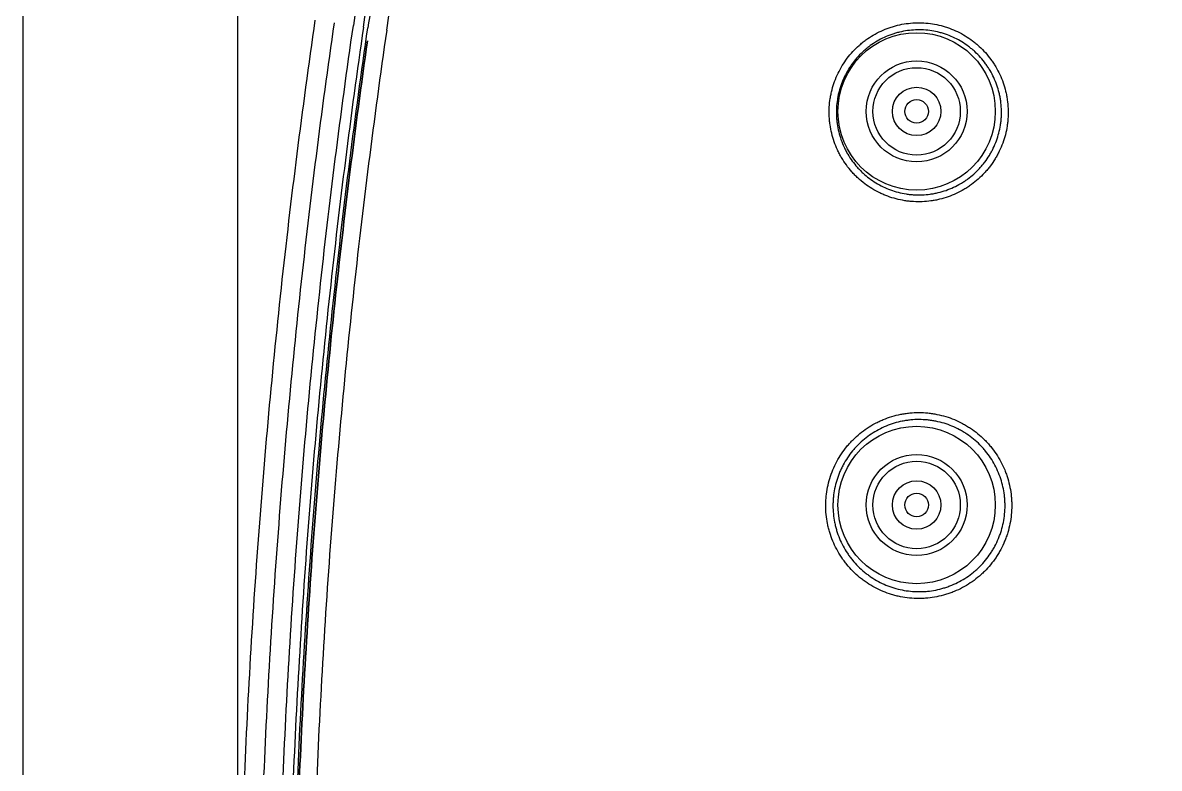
# Model space of a CAD drawing. Extents: x 60870 to 61464, y -29263 to -28843.
# Drawn here: x 60935.5 to 60993.2, y -29092.8 to -29054.9 of the extents above; entities that cross this region are included whole.
import ezdxf

# ---------------------------------------------------------------- set-up
doc = ezdxf.new("R2010")
doc.units = 0
doc.header["$LTSCALE"] = 7
doc.header["$MEASUREMENT"] = 0
doc.linetypes.add('CENTER', pattern=[2, 1.25, -0.25, 0.25, -0.25])
for name, color, linetype in [('08_ALL_FEATURES', 7, 'CONTINUOUS'), ('1', 1, 'CENTER'), ('DIM', 2, 'CONTINUOUS')]:
    doc.layers.add(name, color=color, linetype=linetype)

msp = doc.modelspace()

# ---------------------------------------------------------------- linework, layer by layer
at = {"layer": '08_ALL_FEATURES', "color": 7, "linetype": 'Continuous'}
for centre, radius in [((60980.916, -29059.39), 4), ((60980.916, -29059.39), 2.565), ((60980.916, -29059.39), 2.221), ((60980.916, -29059.39), 1.23), ((60980.916, -29059.39), 0.6), ((60980.916, -29079.389), 4), ((60980.916, -29079.389), 2.565), ((60980.916, -29079.389), 2.221), ((60980.916, -29079.389), 1.23), ((60980.916, -29079.389), 0.6)]:
    msp.add_circle(centre, radius, dxfattribs=at)
for points, knots in [([(60997.319, -29013.912), (60995.931, -29013.986), (60994.557, -29014.119), (60991.834, -29014.501), (60989.138, -29014.998), (60986.493, -29015.723), (60984.528, -29016.353), (60983.877, -29016.578), (60982.904, -29016.937), (60982.419, -29017.122), (60981.936, -29017.315), (60981.615, -29017.446), (60981.454, -29017.512), (60980.013, -29018.115), (60978.765, -29018.703), (60976.331, -29019.979), (60975.146, -29020.667), (60972.836, -29022.142), (60971.713, -29022.929), (60970.074, -29024.185), (60969.536, -29024.616), (60968.741, -29025.282), (60968.412, -29025.564), (60968.086, -29025.85), (60967.956, -29025.965), (60967.891, -29026.023), (60967.697, -29026.197), (60967.568, -29026.313), (60966.416, -29027.366), (60965.439, -29028.339), (60963.578, -29030.36), (60962.694, -29031.407), (60961.016, -29033.574), (60960.223, -29034.694), (60959.103, -29036.429), (60958.741, -29037.017), (60958.216, -29037.913), (60958.044, -29038.214), (60957.832, -29038.593), (60957.79, -29038.669), (60957.706, -29038.821), (60957.582, -29039.05), (60957.459, -29039.279), (60956.73, -29040.656), (60956.139, -29041.9), (60955.069, -29044.425), (60954.589, -29045.706), (60953.741, -29048.306), (60953.372, -29049.624), (60952.745, -29052.299), (60952.488, -29053.655), (60952.289, -29055.03)], [0, 0, 0, 0, 0.0625, 0.0625, 0.125, 0.1875, 0.1875, 0.21875, 0.21875, 0.234375, 0.242188, 0.242188, 0.25, 0.25, 0.3125, 0.3125, 0.375, 0.375, 0.4375, 0.4375, 0.46875, 0.46875, 0.484375, 0.488281, 0.488281, 0.492188, 0.492188, 0.5, 0.5, 0.5625, 0.5625, 0.625, 0.625, 0.6875, 0.6875, 0.71875, 0.71875, 0.734375, 0.734375, 0.738281, 0.738281, 0.742187, 0.75, 0.75, 0.8125, 0.8125, 0.875, 0.875, 0.9375, 0.9375, 1, 1, 1, 1]), ([(60952.799, -29055.107), (60952.996, -29053.746), (60953.251, -29052.405), (60953.871, -29049.758), (60954.236, -29048.454), (60955.075, -29045.882), (60955.55, -29044.614), (60956.609, -29042.116), (60957.193, -29040.885), (60957.915, -29039.522), (60958.036, -29039.295), (60958.16, -29039.069), (60958.243, -29038.918), (60958.284, -29038.843), (60958.493, -29038.468), (60958.664, -29038.17), (60959.183, -29037.284), (60959.541, -29036.702), (60960.65, -29034.985), (60961.435, -29033.876), (60963.095, -29031.732), (60963.97, -29030.696), (60965.812, -29028.697), (60966.778, -29027.734), (60967.918, -29026.692), (60968.045, -29026.577), (60968.237, -29026.405), (60968.301, -29026.348), (60968.43, -29026.234), (60968.753, -29025.951), (60969.078, -29025.672), (60969.865, -29025.013), (60970.398, -29024.587), (60972.019, -29023.344), (60973.131, -29022.565), (60975.416, -29021.106), (60976.589, -29020.425), (60978.997, -29019.162), (60980.232, -29018.581), (60981.658, -29017.983), (60981.817, -29017.918), (60982.135, -29017.788), (60982.613, -29017.597), (60983.093, -29017.414), (60984.055, -29017.059), (60984.7, -29016.837), (60986.643, -29016.213), (60989.261, -29015.496), (60991.929, -29015.004), (60994.623, -29014.627), (60995.983, -29014.495), (60997.356, -29014.422)], [0, 0, 0, 0, 0.0625, 0.0625, 0.125, 0.125, 0.1875, 0.1875, 0.25, 0.25, 0.257812, 0.261719, 0.261719, 0.265625, 0.265625, 0.28125, 0.28125, 0.3125, 0.3125, 0.375, 0.375, 0.4375, 0.4375, 0.5, 0.5, 0.507813, 0.507813, 0.511719, 0.511719, 0.515625, 0.53125, 0.53125, 0.5625, 0.5625, 0.625, 0.625, 0.6875, 0.6875, 0.75, 0.75, 0.757813, 0.757813, 0.765625, 0.78125, 0.78125, 0.8125, 0.8125, 0.875, 0.9375, 0.9375, 1, 1, 1, 1]), ([(60997.367, -29014.65), (60996.001, -29014.723), (60994.648, -29014.854), (60991.967, -29015.23), (60989.311, -29015.719), (60986.706, -29016.433), (60984.772, -29017.054), (60984.13, -29017.275), (60983.173, -29017.628), (60982.695, -29017.81), (60982.219, -29018), (60981.903, -29018.129), (60981.745, -29018.194), (60980.326, -29018.788), (60979.097, -29019.367), (60976.7, -29020.624), (60975.532, -29021.301), (60973.258, -29022.754), (60972.152, -29023.529), (60970.538, -29024.766), (60970.008, -29025.19), (60969.225, -29025.846), (60968.901, -29026.123), (60968.58, -29026.406), (60968.452, -29026.519), (60968.388, -29026.576), (60968.197, -29026.747), (60968.07, -29026.861), (60966.936, -29027.898), (60965.974, -29028.856), (60964.142, -29030.846), (60963.27, -29031.877), (60961.618, -29034.011), (60960.837, -29035.114), (60959.734, -29036.823), (60959.378, -29037.402), (60958.861, -29038.284), (60958.691, -29038.58), (60958.483, -29038.954), (60958.442, -29039.029), (60958.359, -29039.178), (60958.236, -29039.403), (60958.115, -29039.629), (60957.397, -29040.986), (60956.815, -29042.21), (60955.762, -29044.697), (60955.29, -29045.958), (60954.454, -29048.518), (60954.091, -29049.817), (60953.474, -29052.45), (60953.221, -29053.786), (60953.024, -29055.14)], [0, 0, 0, 0, 0.0625, 0.0625, 0.125, 0.1875, 0.1875, 0.21875, 0.21875, 0.234375, 0.242188, 0.242188, 0.25, 0.25, 0.3125, 0.3125, 0.375, 0.375, 0.4375, 0.4375, 0.46875, 0.46875, 0.484375, 0.488281, 0.488281, 0.492188, 0.492188, 0.5, 0.5, 0.5625, 0.5625, 0.625, 0.625, 0.6875, 0.6875, 0.71875, 0.71875, 0.734375, 0.734375, 0.738281, 0.738281, 0.742188, 0.75, 0.75, 0.8125, 0.8125, 0.875, 0.875, 0.9375, 0.9375, 1, 1, 1, 1]), ([(60953.981, -29055.271), (60954.173, -29053.945), (60954.421, -29052.637), (60955.025, -29050.059), (60955.381, -29048.788), (60956.199, -29046.281), (60956.661, -29045.046), (60957.693, -29042.611), (60958.263, -29041.412), (60958.966, -29040.084), (60959.084, -29039.863), (60959.204, -29039.643), (60959.285, -29039.496), (60959.326, -29039.423), (60959.53, -29039.057), (60959.695, -29038.767), (60960.202, -29037.903), (60960.551, -29037.336), (60961.631, -29035.663), (60962.395, -29034.583), (60964.013, -29032.494), (60964.866, -29031.484), (60966.66, -29029.536), (60967.602, -29028.598), (60968.713, -29027.583), (60968.837, -29027.471), (60969.024, -29027.303), (60969.087, -29027.248), (60969.212, -29027.137), (60969.526, -29026.86), (60969.843, -29026.589), (60970.61, -29025.947), (60971.129, -29025.531), (60972.709, -29024.32), (60973.792, -29023.561), (60976.019, -29022.139), (60977.162, -29021.476), (60979.509, -29020.246), (60980.712, -29019.679), (60982.101, -29019.097), (60982.256, -29019.033), (60982.566, -29018.907), (60983.032, -29018.721), (60983.499, -29018.542), (60984.437, -29018.196), (60985.065, -29017.98), (60986.959, -29017.372), (60989.51, -29016.673), (60992.11, -29016.194), (60994.735, -29015.826), (60996.059, -29015.698), (60997.397, -29015.626)], [0, 0, 0, 0, 0.0625, 0.0625, 0.125, 0.125, 0.1875, 0.1875, 0.25, 0.25, 0.257812, 0.261719, 0.261719, 0.265625, 0.265625, 0.28125, 0.28125, 0.3125, 0.3125, 0.375, 0.375, 0.4375, 0.4375, 0.5, 0.5, 0.507813, 0.507813, 0.511719, 0.511719, 0.515625, 0.53125, 0.53125, 0.5625, 0.5625, 0.625, 0.625, 0.6875, 0.6875, 0.75, 0.75, 0.757813, 0.757813, 0.765625, 0.78125, 0.78125, 0.8125, 0.8125, 0.875, 0.9375, 0.9375, 1, 1, 1, 1]), ([(60950.353, -29164.023), (60949.697, -29159.493), (60948.549, -29150.423), (60947.32, -29136.782), (60946.581, -29123.106), (60946.416, -29113.965), (60946.416, -29104.812), (60946.581, -29095.671), (60947.32, -29081.994), (60948.549, -29068.353), (60949.697, -29059.283), (60950.353, -29054.754)], [0, 0, 0, 0, 0.125, 0.25, 0.375, 0.5, 0.5, 0.625, 0.75, 0.875, 1, 1, 1, 1]), ([(60951.309, -29054.885), (60950.655, -29059.403), (60949.51, -29068.452), (60948.283, -29082.06), (60947.546, -29095.703), (60947.381, -29104.823), (60947.381, -29113.954), (60947.546, -29123.073), (60948.283, -29136.717), (60949.51, -29150.325), (60950.655, -29159.374), (60951.309, -29163.892)], [0, 0, 0, 0, 0.125, 0.25, 0.375, 0.5, 0.5, 0.625, 0.75, 0.875, 1, 1, 1, 1]), ([(60952.289, -29163.747), (60951.636, -29159.24), (60950.494, -29150.216), (60949.271, -29136.644), (60948.535, -29123.037), (60948.371, -29113.942), (60948.371, -29104.835), (60948.535, -29095.74), (60949.271, -29082.133), (60950.494, -29068.561), (60951.636, -29059.536), (60952.289, -29055.03)], [0, 0, 0, 0, 0.125, 0.25, 0.375, 0.5, 0.5, 0.625, 0.75, 0.875, 1, 1, 1, 1]), ([(60952.799, -29055.107), (60952.147, -29059.607), (60951.007, -29068.619), (60949.785, -29082.171), (60949.051, -29095.759), (60948.887, -29104.841), (60948.887, -29113.935), (60949.051, -29123.017), (60949.785, -29136.605), (60951.007, -29150.158), (60952.147, -29159.169), (60952.799, -29163.669)], [0, 0, 0, 0, 0.125, 0.25, 0.375, 0.5, 0.5, 0.625, 0.75, 0.875, 1, 1, 1, 1]), ([(60953.024, -29163.637), (60952.369, -29159.116), (60951.798, -29154.595), (60950.82, -29145.554), (60950.007, -29136.512), (60949.277, -29122.95), (60949.034, -29109.388), (60949.277, -29095.826), (60950.007, -29082.264), (60950.82, -29073.223), (60951.798, -29064.181), (60952.369, -29059.661), (60953.024, -29055.14)], [0, 0, 0, 0, 0.125, 0.125, 0.25, 0.375, 0.5, 0.625, 0.75, 0.875, 0.875, 1, 1, 1, 1]), ([(60953.981, -29055.271), (60953.328, -29059.781), (60952.758, -29064.29), (60951.782, -29073.31), (60950.971, -29082.33), (60950.242, -29095.859), (60950, -29109.388), (60950.242, -29122.918), (60950.971, -29136.447), (60951.782, -29145.467), (60952.758, -29154.486), (60953.328, -29158.996), (60953.981, -29163.506)], [0, 0, 0, 0, 0.125, 0.125, 0.25, 0.375, 0.5, 0.625, 0.75, 0.875, 0.875, 1, 1, 1, 1]), ([(60977.137, -29057.063), (60977.059, -29057.191), (60976.987, -29057.322), (60976.858, -29057.59), (60976.742, -29057.863), (60976.653, -29058.147), (60976.597, -29058.364), (60976.58, -29058.438), (60976.549, -29058.584), (60976.536, -29058.658), (60976.502, -29058.878), (60976.47, -29059.173), (60976.468, -29059.47), (60976.477, -29059.693), (60976.482, -29059.767), (60976.492, -29059.879), (60976.496, -29059.917), (60976.504, -29059.991), (60976.509, -29060.028), (60976.535, -29060.214), (60976.563, -29060.36), (60976.633, -29060.648), (60976.675, -29060.79), (60976.772, -29061.07), (60976.828, -29061.208), (60976.907, -29061.378), (60976.923, -29061.412), (60976.956, -29061.479), (60977.007, -29061.58), (60977.062, -29061.677), (60977.175, -29061.869), (60977.337, -29062.117), (60977.524, -29062.348), (60977.672, -29062.515), (60977.724, -29062.57), (60977.802, -29062.65), (60977.829, -29062.676), (60977.883, -29062.728), (60977.91, -29062.754), (60978.047, -29062.88), (60978.276, -29063.071), (60978.521, -29063.237), (60978.774, -29063.392), (60978.905, -29063.464), (60979.107, -29063.562), (60979.176, -29063.593), (60979.313, -29063.651), (60979.382, -29063.678), (60979.591, -29063.755), (60979.874, -29063.843), (60980.165, -29063.904), (60980.349, -29063.933), (60980.386, -29063.939), (60980.46, -29063.948), (60980.498, -29063.953), (60980.61, -29063.965), (60980.684, -29063.971), (60980.907, -29063.984), (60981.204, -29063.986), (60981.499, -29063.96), (60981.72, -29063.93), (60981.794, -29063.917), (60981.904, -29063.897), (60981.94, -29063.889), (60982.014, -29063.874), (60982.05, -29063.865), (60982.233, -29063.821), (60982.376, -29063.779), (60982.656, -29063.682), (60982.931, -29063.571), (60983.194, -29063.433), (60983.355, -29063.339), (60983.387, -29063.319), (60983.451, -29063.28), (60983.483, -29063.26), (60983.577, -29063.198), (60983.638, -29063.155), (60983.819, -29063.024), (60984.051, -29062.837), (60984.263, -29062.629), (60984.39, -29062.492), (60984.415, -29062.464), (60984.464, -29062.407), (60984.489, -29062.379), (60984.561, -29062.292), (60984.607, -29062.234), (60984.742, -29062.055), (60984.826, -29061.931), (60984.943, -29061.74), (60984.999, -29061.643), (60985.051, -29061.544), (60985.086, -29061.477), (60985.102, -29061.443), (60985.184, -29061.274), (60985.242, -29061.137), (60985.344, -29060.858), (60985.432, -29060.575), (60985.492, -29060.284), (60985.521, -29060.099), (60985.526, -29060.062), (60985.536, -29059.988), (60985.54, -29059.951), (60985.552, -29059.839), (60985.558, -29059.764), (60985.571, -29059.541), (60985.573, -29059.245), (60985.546, -29058.949), (60985.515, -29058.728), (60985.503, -29058.655), (60985.474, -29058.508), (60985.458, -29058.434), (60985.405, -29058.216), (60985.363, -29058.073), (60985.265, -29057.793), (60985.209, -29057.656), (60985.085, -29057.387), (60985.015, -29057.255), (60984.92, -29057.094), (60984.901, -29057.062), (60984.861, -29056.998), (60984.801, -29056.904), (60984.737, -29056.812), (60984.605, -29056.632), (60984.419, -29056.401), (60984.211, -29056.19), (60984.046, -29056.038), (60983.99, -29055.989), (60983.904, -29055.917), (60983.875, -29055.893), (60983.816, -29055.847), (60983.786, -29055.824), (60983.637, -29055.712), (60983.391, -29055.545), (60983.131, -29055.403), (60982.864, -29055.274), (60982.726, -29055.216), (60982.55, -29055.151), (60982.515, -29055.139), (60982.444, -29055.115), (60982.337, -29055.08), (60982.23, -29055.05), (60982.014, -29054.994), (60981.724, -29054.934), (60981.429, -29054.902), (60981.205, -29054.889), (60981.131, -29054.887), (60981.018, -29054.886), (60980.981, -29054.886), (60980.906, -29054.887), (60980.868, -29054.888), (60980.682, -29054.896), (60980.386, -29054.923), (60980.095, -29054.978), (60979.879, -29055.03), (60979.807, -29055.05), (60979.699, -29055.081), (60979.664, -29055.092), (60979.592, -29055.115), (60979.557, -29055.127), (60979.379, -29055.189), (60979.241, -29055.245), (60978.972, -29055.37), (60978.709, -29055.507), (60978.461, -29055.67), (60978.31, -29055.78), (60978.28, -29055.802), (60978.22, -29055.848), (60978.191, -29055.871), (60978.103, -29055.942), (60978.046, -29055.99), (60977.879, -29056.139), (60977.668, -29056.347), (60977.478, -29056.574), (60977.299, -29056.811), (60977.215, -29056.934), (60977.137, -29057.063)], [0, 0, 0, 0, 0.015625, 0.015625, 0.03125, 0.046875, 0.046875, 0.054687, 0.054687, 0.0625, 0.0625, 0.078125, 0.09375, 0.09375, 0.101562, 0.101562, 0.105469, 0.105469, 0.109375, 0.109375, 0.125, 0.125, 0.140625, 0.140625, 0.15625, 0.15625, 0.160156, 0.160156, 0.164062, 0.171875, 0.171875, 0.1875, 0.203125, 0.203125, 0.210937, 0.210937, 0.214844, 0.214844, 0.21875, 0.21875, 0.234375, 0.25, 0.25, 0.265625, 0.265625, 0.273437, 0.273437, 0.28125, 0.28125, 0.296875, 0.3125, 0.3125, 0.316406, 0.316406, 0.320312, 0.320312, 0.328125, 0.328125, 0.34375, 0.359375, 0.359375, 0.367187, 0.367187, 0.371094, 0.371094, 0.375, 0.375, 0.390625, 0.390625, 0.40625, 0.421875, 0.421875, 0.425781, 0.425781, 0.429687, 0.429687, 0.4375, 0.4375, 0.453125, 0.46875, 0.46875, 0.472656, 0.472656, 0.476562, 0.476562, 0.484375, 0.484375, 0.5, 0.5, 0.507812, 0.511719, 0.511719, 0.515625, 0.515625, 0.53125, 0.53125, 0.546875, 0.5625, 0.5625, 0.566406, 0.566406, 0.570312, 0.570312, 0.578125, 0.578125, 0.59375, 0.609375, 0.609375, 0.617187, 0.617187, 0.625, 0.625, 0.640625, 0.640625, 0.65625, 0.65625, 0.671875, 0.671875, 0.675781, 0.675781, 0.679687, 0.6875, 0.6875, 0.703125, 0.71875, 0.71875, 0.726562, 0.726562, 0.730469, 0.730469, 0.734375, 0.734375, 0.75, 0.765625, 0.765625, 0.78125, 0.78125, 0.785156, 0.785156, 0.789062, 0.796875, 0.796875, 0.8125, 0.828125, 0.828125, 0.835938, 0.835938, 0.839844, 0.839844, 0.84375, 0.84375, 0.859375, 0.875, 0.875, 0.882812, 0.882812, 0.886719, 0.886719, 0.890625, 0.890625, 0.90625, 0.90625, 0.921875, 0.9375, 0.9375, 0.941406, 0.941406, 0.945312, 0.945312, 0.953125, 0.953125, 0.96875, 0.984375, 0.984375, 1, 1, 1, 1]), ([(60977.451, -29057.254), (60977.469, -29057.224), (60977.488, -29057.195), (60977.525, -29057.137), (60977.582, -29057.05), (60977.643, -29056.967), (60977.767, -29056.803), (60977.942, -29056.593), (60978.137, -29056.401), (60978.291, -29056.263), (60978.343, -29056.219), (60978.424, -29056.154), (60978.451, -29056.132), (60978.506, -29056.09), (60978.534, -29056.07), (60978.673, -29055.968), (60978.902, -29055.818), (60979.144, -29055.691), (60979.393, -29055.576), (60979.52, -29055.525), (60979.717, -29055.456), (60979.782, -29055.435), (60979.914, -29055.396), (60979.981, -29055.379), (60980.18, -29055.33), (60980.449, -29055.279), (60980.722, -29055.255), (60980.893, -29055.248), (60980.928, -29055.247), (60980.997, -29055.245), (60981.032, -29055.245), (60981.135, -29055.246), (60981.204, -29055.248), (60981.41, -29055.26), (60981.682, -29055.29), (60981.95, -29055.345), (60982.149, -29055.396), (60982.248, -29055.425), (60982.346, -29055.457), (60982.412, -29055.479), (60982.444, -29055.49), (60982.607, -29055.55), (60982.733, -29055.604), (60982.98, -29055.722), (60983.219, -29055.853), (60983.446, -29056.007), (60983.584, -29056.111), (60983.611, -29056.132), (60983.665, -29056.175), (60983.692, -29056.197), (60983.772, -29056.263), (60983.824, -29056.308), (60983.975, -29056.448), (60984.167, -29056.643), (60984.339, -29056.855), (60984.46, -29057.021), (60984.5, -29057.078), (60984.575, -29057.193), (60984.612, -29057.252), (60984.717, -29057.43), (60984.781, -29057.552), (60984.896, -29057.8), (60984.948, -29057.926), (60985.038, -29058.185), (60985.077, -29058.316), (60985.118, -29058.484), (60985.125, -29058.518), (60985.14, -29058.585), (60985.161, -29058.687), (60985.178, -29058.789), (60985.206, -29058.992), (60985.231, -29059.265), (60985.229, -29059.538), (60985.218, -29059.744), (60985.212, -29059.813), (60985.201, -29059.916), (60985.197, -29059.95), (60985.188, -29060.019), (60985.184, -29060.053), (60985.157, -29060.223), (60985.101, -29060.492), (60985.02, -29060.753), (60984.926, -29061.01), (60984.873, -29061.136), (60984.798, -29061.292), (60984.782, -29061.323), (60984.751, -29061.385), (60984.702, -29061.476), (60984.651, -29061.566), (60984.543, -29061.742), (60984.466, -29061.856), (60984.341, -29062.021), (60984.298, -29062.075), (60984.232, -29062.155), (60984.209, -29062.181), (60984.164, -29062.233), (60984.048, -29062.361), (60983.828, -29062.578), (60983.615, -29062.75), (60983.448, -29062.871), (60983.391, -29062.91), (60983.305, -29062.967), (60983.275, -29062.986), (60983.217, -29063.022), (60983.187, -29063.04), (60983.038, -29063.127), (60982.795, -29063.254), (60982.542, -29063.357), (60982.284, -29063.446), (60982.152, -29063.485), (60981.984, -29063.526), (60981.95, -29063.533), (60981.882, -29063.548), (60981.781, -29063.569), (60981.679, -29063.585), (60981.476, -29063.613), (60981.203, -29063.638), (60980.93, -29063.636), (60980.724, -29063.624), (60980.655, -29063.618), (60980.552, -29063.607), (60980.518, -29063.603), (60980.449, -29063.594), (60980.415, -29063.589), (60980.245, -29063.562), (60979.977, -29063.506), (60979.716, -29063.425), (60979.459, -29063.33), (60979.333, -29063.277), (60979.083, -29063.156), (60978.962, -29063.09), (60978.729, -29062.948), (60978.503, -29062.794), (60978.292, -29062.619), (60978.166, -29062.502), (60978.141, -29062.478), (60978.091, -29062.43), (60978.067, -29062.406), (60977.994, -29062.332), (60977.947, -29062.282), (60977.809, -29062.128), (60977.638, -29061.915), (60977.487, -29061.686), (60977.383, -29061.509), (60977.333, -29061.419), (60977.286, -29061.327), (60977.255, -29061.265), (60977.24, -29061.234), (60977.168, -29061.077), (60977.116, -29060.95), (60977.026, -29060.691), (60976.949, -29060.429), (60976.897, -29060.16), (60976.873, -29059.989), (60976.869, -29059.955), (60976.861, -29059.886), (60976.857, -29059.852), (60976.848, -29059.749), (60976.843, -29059.68), (60976.835, -29059.474), (60976.837, -29059.2), (60976.866, -29058.928), (60976.898, -29058.725), (60976.91, -29058.657), (60976.938, -29058.522), (60976.954, -29058.454), (60977.005, -29058.254), (60977.087, -29057.992), (60977.194, -29057.74), (60977.313, -29057.493), (60977.379, -29057.372), (60977.451, -29057.254)], [0, 0, 0, 0, 0.003906, 0.003906, 0.007812, 0.015625, 0.015625, 0.03125, 0.046875, 0.046875, 0.054687, 0.054687, 0.058594, 0.058594, 0.0625, 0.0625, 0.078125, 0.09375, 0.09375, 0.109375, 0.109375, 0.117187, 0.117187, 0.125, 0.125, 0.140625, 0.15625, 0.15625, 0.160156, 0.160156, 0.164062, 0.164062, 0.171875, 0.171875, 0.1875, 0.203125, 0.203125, 0.210937, 0.214844, 0.214844, 0.21875, 0.21875, 0.234375, 0.234375, 0.25, 0.265625, 0.265625, 0.269531, 0.269531, 0.273437, 0.273437, 0.28125, 0.28125, 0.296875, 0.3125, 0.3125, 0.320312, 0.320312, 0.328125, 0.328125, 0.34375, 0.34375, 0.359375, 0.359375, 0.375, 0.375, 0.378906, 0.378906, 0.382813, 0.390625, 0.390625, 0.40625, 0.421875, 0.421875, 0.429688, 0.429688, 0.433594, 0.433594, 0.4375, 0.4375, 0.453125, 0.46875, 0.46875, 0.484375, 0.484375, 0.488281, 0.488281, 0.492188, 0.5, 0.5, 0.515625, 0.515625, 0.523438, 0.523438, 0.527344, 0.527344, 0.53125, 0.546875, 0.5625, 0.5625, 0.570313, 0.570313, 0.574219, 0.574219, 0.578125, 0.578125, 0.59375, 0.609375, 0.609375, 0.625, 0.625, 0.628906, 0.628906, 0.632813, 0.640625, 0.640625, 0.65625, 0.671875, 0.671875, 0.679688, 0.679688, 0.683594, 0.683594, 0.6875, 0.6875, 0.703125, 0.71875, 0.71875, 0.734375, 0.734375, 0.75, 0.75, 0.765625, 0.78125, 0.78125, 0.785156, 0.785156, 0.789063, 0.789063, 0.796875, 0.796875, 0.8125, 0.828125, 0.828125, 0.835938, 0.839844, 0.839844, 0.84375, 0.84375, 0.859375, 0.859375, 0.875, 0.890625, 0.890625, 0.894531, 0.894531, 0.898438, 0.898438, 0.90625, 0.90625, 0.921875, 0.9375, 0.9375, 0.945313, 0.945313, 0.953125, 0.953125, 0.96875, 0.984375, 0.984375, 1, 1, 1, 1]), ([(60976.659, -29077.602), (60976.6, -29077.746), (60976.547, -29077.892), (60976.457, -29078.188), (60976.382, -29078.487), (60976.336, -29078.793), (60976.317, -29078.986), (60976.313, -29079.025), (60976.307, -29079.103), (60976.305, -29079.142), (60976.299, -29079.258), (60976.297, -29079.336), (60976.297, -29079.568), (60976.312, -29079.875), (60976.357, -29080.18), (60976.402, -29080.408), (60976.419, -29080.484), (60976.447, -29080.597), (60976.457, -29080.635), (60976.478, -29080.71), (60976.488, -29080.747), (60976.545, -29080.933), (60976.597, -29081.079), (60976.714, -29081.363), (60976.78, -29081.503), (60976.925, -29081.775), (60977.004, -29081.908), (60977.112, -29082.069), (60977.134, -29082.102), (60977.179, -29082.165), (60977.247, -29082.26), (60977.319, -29082.352), (60977.466, -29082.531), (60977.672, -29082.759), (60977.9, -29082.967), (60978.08, -29083.114), (60978.141, -29083.162), (60978.235, -29083.232), (60978.266, -29083.255), (60978.33, -29083.3), (60978.362, -29083.322), (60978.523, -29083.43), (60978.788, -29083.589), (60979.066, -29083.721), (60979.35, -29083.839), (60979.496, -29083.892), (60979.683, -29083.948), (60979.72, -29083.959), (60979.795, -29083.98), (60979.908, -29084.01), (60980.021, -29084.036), (60980.248, -29084.081), (60980.552, -29084.127), (60980.86, -29084.143), (60981.054, -29084.143), (60981.093, -29084.143), (60981.171, -29084.141), (60981.21, -29084.139), (60981.326, -29084.134), (60981.404, -29084.128), (60981.635, -29084.106), (60981.941, -29084.061), (60982.239, -29083.987), (60982.461, -29083.92), (60982.535, -29083.896), (60982.644, -29083.857), (60982.681, -29083.844), (60982.753, -29083.816), (60982.79, -29083.801), (60982.97, -29083.727), (60983.11, -29083.661), (60983.382, -29083.516), (60983.647, -29083.359), (60983.895, -29083.175), (60984.046, -29083.052), (60984.075, -29083.027), (60984.134, -29082.977), (60984.164, -29082.951), (60984.251, -29082.873), (60984.307, -29082.819), (60984.471, -29082.655), (60984.679, -29082.427), (60984.864, -29082.179), (60984.972, -29082.018), (60984.993, -29081.985), (60985.035, -29081.919), (60985.056, -29081.886), (60985.116, -29081.786), (60985.154, -29081.718), (60985.264, -29081.513), (60985.331, -29081.373), (60985.42, -29081.158), (60985.462, -29081.049), (60985.5, -29080.939), (60985.525, -29080.865), (60985.536, -29080.828), (60985.593, -29080.641), (60985.631, -29080.491), (60985.691, -29080.188), (60985.736, -29079.884), (60985.751, -29079.575), (60985.751, -29079.381), (60985.751, -29079.342), (60985.749, -29079.264), (60985.748, -29079.225), (60985.742, -29079.109), (60985.736, -29079.031), (60985.713, -29078.8), (60985.668, -29078.495), (60985.593, -29078.196), (60985.526, -29077.975), (60985.502, -29077.901), (60985.463, -29077.791), (60985.449, -29077.755), (60985.421, -29077.682), (60985.407, -29077.646), (60985.332, -29077.466), (60985.266, -29077.326), (60985.121, -29077.054), (60985.042, -29076.922), (60984.87, -29076.666), (60984.778, -29076.542), (60984.655, -29076.391), (60984.63, -29076.362), (60984.579, -29076.303), (60984.502, -29076.215), (60984.422, -29076.131), (60984.258, -29075.967), (60984.029, -29075.76), (60983.782, -29075.576), (60983.589, -29075.447), (60983.524, -29075.406), (60983.424, -29075.346), (60983.39, -29075.326), (60983.322, -29075.288), (60983.288, -29075.269), (60983.117, -29075.177), (60982.838, -29075.045), (60982.548, -29074.941), (60982.253, -29074.852), (60982.103, -29074.814), (60981.912, -29074.776), (60981.873, -29074.768), (60981.797, -29074.755), (60981.682, -29074.736), (60981.566, -29074.722), (60981.336, -29074.699), (60981.029, -29074.684), (60980.72, -29074.699), (60980.489, -29074.721), (60980.412, -29074.731), (60980.296, -29074.748), (60980.258, -29074.754), (60980.181, -29074.767), (60980.143, -29074.774), (60979.953, -29074.812), (60979.653, -29074.887), (60979.363, -29074.99), (60979.149, -29075.078), (60979.079, -29075.109), (60978.974, -29075.159), (60978.939, -29075.176), (60978.869, -29075.211), (60978.834, -29075.229), (60978.662, -29075.32), (60978.529, -29075.4), (60978.273, -29075.571), (60978.025, -29075.754), (60977.796, -29075.961), (60977.659, -29076.098), (60977.631, -29076.126), (60977.578, -29076.182), (60977.551, -29076.211), (60977.472, -29076.297), (60977.422, -29076.356), (60977.274, -29076.535), (60977.09, -29076.783), (60976.932, -29077.046), (60976.786, -29077.318), (60976.719, -29077.458), (60976.659, -29077.602)], [0, 0, 0, 0, 0.015625, 0.015625, 0.03125, 0.046875, 0.046875, 0.050781, 0.050781, 0.054688, 0.054688, 0.0625, 0.0625, 0.078125, 0.09375, 0.09375, 0.101563, 0.101563, 0.105469, 0.105469, 0.109375, 0.109375, 0.125, 0.125, 0.140625, 0.140625, 0.15625, 0.15625, 0.160156, 0.160156, 0.164063, 0.171875, 0.171875, 0.1875, 0.203125, 0.203125, 0.210938, 0.210938, 0.214844, 0.214844, 0.21875, 0.21875, 0.234375, 0.25, 0.25, 0.265625, 0.265625, 0.269531, 0.269531, 0.273438, 0.28125, 0.28125, 0.296875, 0.3125, 0.3125, 0.316406, 0.316406, 0.320313, 0.320313, 0.328125, 0.328125, 0.34375, 0.359375, 0.359375, 0.367188, 0.367188, 0.371094, 0.371094, 0.375, 0.375, 0.390625, 0.390625, 0.40625, 0.421875, 0.421875, 0.425781, 0.425781, 0.429688, 0.429688, 0.4375, 0.4375, 0.453125, 0.46875, 0.46875, 0.472656, 0.472656, 0.476563, 0.476563, 0.484375, 0.484375, 0.5, 0.5, 0.507813, 0.511719, 0.511719, 0.515625, 0.515625, 0.53125, 0.53125, 0.546875, 0.5625, 0.5625, 0.566406, 0.566406, 0.570313, 0.570313, 0.578125, 0.578125, 0.59375, 0.609375, 0.609375, 0.617188, 0.617188, 0.621094, 0.621094, 0.625, 0.625, 0.640625, 0.640625, 0.65625, 0.65625, 0.671875, 0.671875, 0.675781, 0.675781, 0.679688, 0.6875, 0.6875, 0.703125, 0.71875, 0.71875, 0.726563, 0.726563, 0.730469, 0.730469, 0.734375, 0.734375, 0.75, 0.765625, 0.765625, 0.78125, 0.78125, 0.785156, 0.785156, 0.789063, 0.796875, 0.796875, 0.8125, 0.828125, 0.828125, 0.835938, 0.835938, 0.839844, 0.839844, 0.84375, 0.84375, 0.859375, 0.875, 0.875, 0.882813, 0.882813, 0.886719, 0.886719, 0.890625, 0.890625, 0.90625, 0.90625, 0.921875, 0.9375, 0.9375, 0.941406, 0.941406, 0.945313, 0.945313, 0.953125, 0.953125, 0.96875, 0.984375, 0.984375, 1, 1, 1, 1]), ([(60976.999, -29077.743), (60977.013, -29077.709), (60977.027, -29077.676), (60977.056, -29077.61), (60977.101, -29077.512), (60977.15, -29077.416), (60977.251, -29077.227), (60977.398, -29076.983), (60977.568, -29076.754), (60977.705, -29076.588), (60977.752, -29076.534), (60977.824, -29076.454), (60977.849, -29076.427), (60977.899, -29076.375), (60978.025, -29076.247), (60978.263, -29076.031), (60978.492, -29075.862), (60978.73, -29075.704), (60978.853, -29075.63), (60979.107, -29075.494), (60979.237, -29075.433), (60979.501, -29075.325), (60979.769, -29075.229), (60980.046, -29075.16), (60980.222, -29075.125), (60980.258, -29075.118), (60980.329, -29075.106), (60980.364, -29075.101), (60980.471, -29075.085), (60980.543, -29075.076), (60980.756, -29075.055), (60981.041, -29075.042), (60981.326, -29075.056), (60981.539, -29075.077), (60981.61, -29075.086), (60981.717, -29075.102), (60981.752, -29075.108), (60981.823, -29075.12), (60981.859, -29075.127), (60982.035, -29075.162), (60982.174, -29075.197), (60982.447, -29075.28), (60982.715, -29075.376), (60982.973, -29075.498), (60983.131, -29075.583), (60983.163, -29075.6), (60983.226, -29075.636), (60983.257, -29075.654), (60983.349, -29075.71), (60983.41, -29075.748), (60983.588, -29075.867), (60983.817, -29076.037), (60984.028, -29076.229), (60984.18, -29076.38), (60984.229, -29076.432), (60984.326, -29076.539), (60984.373, -29076.594), (60984.51, -29076.761), (60984.68, -29076.99), (60984.827, -29077.235), (60984.961, -29077.486), (60985.022, -29077.615), (60985.091, -29077.782), (60985.105, -29077.815), (60985.13, -29077.882), (60985.168, -29077.984), (60985.202, -29078.086), (60985.264, -29078.291), (60985.333, -29078.567), (60985.375, -29078.85), (60985.396, -29079.063), (60985.401, -29079.135), (60985.407, -29079.243), (60985.408, -29079.279), (60985.41, -29079.351), (60985.41, -29079.387), (60985.41, -29079.567), (60985.396, -29079.852), (60985.354, -29080.134), (60985.298, -29080.414), (60985.264, -29080.552), (60985.211, -29080.725), (60985.2, -29080.759), (60985.178, -29080.828), (60985.143, -29080.93), (60985.104, -29081.03), (60985.021, -29081.229), (60984.96, -29081.359), (60984.858, -29081.549), (60984.822, -29081.611), (60984.767, -29081.704), (60984.748, -29081.735), (60984.709, -29081.796), (60984.611, -29081.946), (60984.419, -29082.204), (60984.226, -29082.416), (60984.074, -29082.567), (60984.022, -29082.617), (60983.942, -29082.689), (60983.915, -29082.713), (60983.86, -29082.76), (60983.832, -29082.783), (60983.693, -29082.897), (60983.463, -29083.066), (60983.219, -29083.212), (60982.967, -29083.346), (60982.838, -29083.407), (60982.671, -29083.476), (60982.637, -29083.489), (60982.57, -29083.515), (60982.469, -29083.553), (60982.367, -29083.586), (60982.162, -29083.648), (60981.885, -29083.716), (60981.603, -29083.758), (60981.389, -29083.779), (60981.318, -29083.784), (60981.209, -29083.789), (60981.173, -29083.79), (60981.101, -29083.792), (60981.066, -29083.792), (60980.886, -29083.792), (60980.601, -29083.777), (60980.32, -29083.735), (60980.04, -29083.679), (60979.901, -29083.644), (60979.624, -29083.56), (60979.49, -29083.512), (60979.226, -29083.402), (60978.969, -29083.28), (60978.724, -29083.133), (60978.575, -29083.033), (60978.545, -29083.013), (60978.487, -29082.971), (60978.457, -29082.95), (60978.371, -29082.886), (60978.314, -29082.841), (60978.148, -29082.705), (60977.937, -29082.513), (60977.746, -29082.302), (60977.61, -29082.136), (60977.544, -29082.052), (60977.481, -29081.964), (60977.439, -29081.905), (60977.419, -29081.875), (60977.319, -29081.725), (60977.245, -29081.603), (60977.111, -29081.351), (60976.99, -29081.093), (60976.893, -29080.824), (60976.841, -29080.652), (60976.831, -29080.618), (60976.812, -29080.548), (60976.803, -29080.513), (60976.777, -29080.408), (60976.761, -29080.338), (60976.719, -29080.128), (60976.678, -29079.846), (60976.664, -29079.561), (60976.664, -29079.346), (60976.666, -29079.275), (60976.673, -29079.131), (60976.678, -29079.059), (60976.7, -29078.844), (60976.742, -29078.561), (60976.812, -29078.284), (60976.895, -29078.011), (60976.943, -29077.876), (60976.999, -29077.743)], [0, 0, 0, 0, 0.003906, 0.003906, 0.007813, 0.015625, 0.015625, 0.03125, 0.046875, 0.046875, 0.054688, 0.054688, 0.058594, 0.058594, 0.0625, 0.078125, 0.09375, 0.09375, 0.109375, 0.109375, 0.125, 0.125, 0.140625, 0.15625, 0.15625, 0.160156, 0.160156, 0.164063, 0.164063, 0.171875, 0.171875, 0.1875, 0.203125, 0.203125, 0.210938, 0.210938, 0.214844, 0.214844, 0.21875, 0.21875, 0.234375, 0.234375, 0.25, 0.265625, 0.265625, 0.269531, 0.269531, 0.273438, 0.273438, 0.28125, 0.28125, 0.296875, 0.3125, 0.3125, 0.320313, 0.320313, 0.328125, 0.328125, 0.34375, 0.359375, 0.359375, 0.375, 0.375, 0.378906, 0.378906, 0.382813, 0.390625, 0.390625, 0.40625, 0.421875, 0.421875, 0.429688, 0.429688, 0.433594, 0.433594, 0.4375, 0.4375, 0.453125, 0.46875, 0.46875, 0.484375, 0.484375, 0.488281, 0.488281, 0.492188, 0.5, 0.5, 0.515625, 0.515625, 0.523438, 0.523438, 0.527344, 0.527344, 0.53125, 0.546875, 0.5625, 0.5625, 0.570313, 0.570313, 0.574219, 0.574219, 0.578125, 0.578125, 0.59375, 0.609375, 0.609375, 0.625, 0.625, 0.628906, 0.628906, 0.632813, 0.640625, 0.640625, 0.65625, 0.671875, 0.671875, 0.679688, 0.679688, 0.683594, 0.683594, 0.6875, 0.6875, 0.703125, 0.71875, 0.71875, 0.734375, 0.734375, 0.75, 0.75, 0.765625, 0.78125, 0.78125, 0.785156, 0.785156, 0.789063, 0.789063, 0.796875, 0.796875, 0.8125, 0.828125, 0.828125, 0.835938, 0.839844, 0.839844, 0.84375, 0.84375, 0.859375, 0.859375, 0.875, 0.890625, 0.890625, 0.894531, 0.894531, 0.898438, 0.898438, 0.90625, 0.90625, 0.921875, 0.9375, 0.9375, 0.945313, 0.945313, 0.953125, 0.953125, 0.96875, 0.984375, 0.984375, 1, 1, 1, 1])]:
    msp.add_open_spline(points, degree=3, knots=knots, dxfattribs=at)
at = {"layer": '1', "color": 60, "linetype": 'Continuous', "lineweight": 35}
msp.add_open_spline([(60949.222, -29105.409), (60949.232, -29104.486), (60949.245, -29103.563), (60949.301, -29100.4), (60949.361, -29098.161), (60949.6, -29091.449), (60950.076, -29082.512), (60951.263, -29069.142), (60952.371, -29060.252), (60953.004, -29055.813)], degree=3, knots=[0, 0, 0, 0, 0.055554, 0.055554, 0.190475, 0.190475, 0.460316, 0.730158, 1, 1, 1, 1], dxfattribs=at)
at = {"layer": 'DIM'}
for p, q in [((60946.416, -29108.688), (60946.416, -28998.115)), ((60935.483, -29012.118), (60935.483, -29206.659))]:
    msp.add_line(p, q, dxfattribs=at)

doc.saveas('drawing.dxf')
